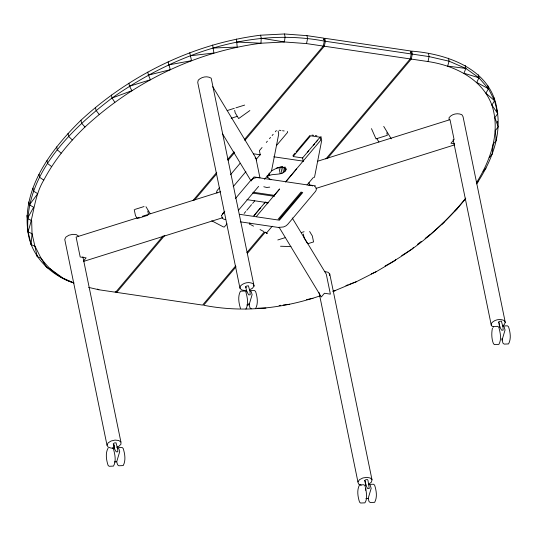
<?xml version="1.0" encoding="UTF-8"?>
<svg xmlns="http://www.w3.org/2000/svg" width="537" height="537" viewBox="0 0 537 537"><rect width="100%" height="100%" fill="white"/><g stroke="black" fill="none" stroke-linecap="round" stroke-linejoin="round"><path stroke-width="0.81" d="M74.046 282.952C60.251 278.931 49.297 269.567 40.953 258.089L37.254 256.652L32.032 233.649L27.937 231.816C21.708 188.044 51.478 149.132 80.973 120.234C130.316 74.609 193.756 43.618 260.599 35.2L261.21 38.181L260.982 43.229C195.448 51.68 133.344 82.255 84.98 127.027C68.803 142.641 54.284 160.16 43.772 180.117C34.16 196.018 33.979 214.773 27.937 231.816C31.052 256.303 50.686 275.447 73.542 282.831M73.542 282.798L62.896 278.079L50.149 268.856L46.753 267.574L40.953 258.089L35.026 246.235L31.092 244.61L32.032 233.649L31.663 220.579L27.461 218.512L26.85 215.525M27.937 231.816C24.105 174.948 70.374 129.766 112.038 98.029C172.854 55.271 249.41 26.662 324.328 41.114L323.274 46.068L244.328 139.667M476.634 183.882C490.758 162.53 501.625 136.579 497.134 110.548C491.939 69.313 447.677 53.935 411.704 51.136L410.624 52.418M492.416 328.107C491.415 333.229 491.516 338.8 493.436 343.693L494.49 344.62L498.846 344.432C501.82 339.303 500.262 332.692 498.813 327.261L497.765 326.335L493.409 326.523M314.474 177.465L321.717 140.372L320.898 136.391M261.21 38.181L284.429 41.967L306.513 43.591L307.567 38.63L306.956 35.65L284.462 33.972L260.599 35.2M244.838 140.459L324.321 46.222L325.375 41.268L324.764 38.281L410.657 50.981L411.268 53.962L410.214 58.922L325.865 158.932M327.456 158.442L411.261 59.077L412.315 54.116L411.704 51.136M411.261 59.077L428.023 61.554L429.076 56.593L428.466 53.613M246.678 290.383L245.073 290.624L241.677 289.946L239.965 288.194L240.489 285.926C243.751 282.637 249.396 281.368 253.43 283.966L254.048 286.06L252.43 288.315L249.752 289.678M329.416 275.528L329.765 274.011L328.053 272.259L324.657 271.581M329.765 274.011L372 479.783L371.483 482.051L368.892 484.112M270.97 179.821L267.439 177.217L267.654 176.277L269.715 175.284C274.602 173.458 283.57 175.659 286.046 169.605L285.744 168.115M116.697 461.766L119.697 451.657L118.805 448.603L117.556 447.65L122.107 447.489L123.161 448.415C124.899 453.752 126.014 460.478 123.195 465.586L118.838 465.774L117.59 464.82L116.697 461.766L114.401 461.901M365.348 490.281L365.811 488.724L364.918 485.67L363.864 484.743L359.508 484.931C356.689 490.039 357.803 496.765 359.542 502.102L360.596 503.028L364.945 502.84C367.657 498.712 366.355 493.315 365.811 488.724M368.16 498.511L371.161 488.408L370.268 485.347L369.02 484.394L373.571 484.233L374.625 485.159C376.363 490.503 377.477 497.222 374.658 502.33L370.302 502.525L369.053 501.565L368.16 498.511L365.865 498.645M502.055 340.102L505.055 329.993L504.162 326.939L502.914 325.986L507.472 325.825L508.519 326.751C510.264 332.088 511.372 338.813 508.552 343.922L504.196 344.11L502.947 343.156L501.84 338.632M476.527 182.593C490.798 159.959 500.679 131.572 491.879 105.084C482.172 78.697 454.248 65.42 428.023 61.554M465.217 65.447L465.834 68.434L464.008 73.24L478.923 77.778L488.422 88.699L494.584 100.734L497.745 113.535L494.872 117.67L498.215 126.833L495.242 130.739L496.282 140.446L493.268 144.104L492.167 154.22L489.173 157.63M478.313 74.791L478.923 77.778L476.755 82.463L488.422 88.699L485.951 93.23L494.584 100.734L491.879 105.084L497.745 113.535M114.415 447.898L111.233 448.127L108.172 447.14L106.997 445.2L108.078 442.911L111.072 441.011L115.032 440.092L118.697 440.461L120.906 441.985L120.959 444.186L118.831 446.368L116.657 447.254M449.127 119.865L449.073 117.663C451.946 113.864 457.605 112.75 461.86 114.71L463.035 116.65L505.277 322.422L504.196 324.704L502.397 325.845M251.363 180.942L252.101 179.418L254.108 178.15L256.753 177.552L259.19 177.801M27.461 218.512L33.636 207.215L29.401 204.899L28.783 201.919M108.044 448.187C105.225 453.295 106.339 460.021 108.078 465.357L109.132 466.284L113.488 466.096C116.462 460.961 114.905 454.356 113.455 448.925L112.401 447.999M245.899 309.111C248.873 303.976 247.315 297.37 245.865 291.933L244.812 291.014L240.455 291.202C237.636 296.31 238.75 303.029 240.489 308.372M255.605 308.6C258.425 303.492 257.31 296.766 255.572 291.43L254.518 290.504L249.967 290.665L251.215 291.618L252.108 294.672L249.108 304.781L250 307.835L251.249 308.788M361.206 485.28L358.541 484.012L357.924 481.917L359.542 479.655L362.884 477.957L366.892 477.346L370.288 478.031L372 479.783M29.401 204.899L37.731 193.689L33.516 191.125L32.905 188.145M395.782 259.626L394.99 260.633L376.477 271.554L356.581 281.63L333.061 291.43M83.497 260.969L86.115 257.867L80.194 256.995L76.106 237.092L139.217 217.27M323.677 39.563L324.764 38.281M163.221 235.824L115.643 292.242L98.882 289.765L88.672 287.402M192.964 200.57L216.753 172.364M227.567 159.536L234.058 151.843M115.166 291.719L116.69 292.397L164.812 235.34M194.548 200.079L216.72 173.8M228.077 160.335L234.562 152.642M219.667 187.554L217.512 190.105A6.927 3.712 -11.6 0 0 217.015 193.052M230.44 174.773L240.146 163.268M262.056 147.494L259.405 150.635L260.223 154.616L256.505 159.026M266.298 142.466L267.359 141.204M269.48 138.694L270.541 137.432M272.131 135.546L273.192 134.29M275.313 131.773L276.374 130.518M233.186 186.675L245.899 171.598M276.441 145.594L287.577 132.391L287.382 131.437M222.412 213.988L224.567 211.43M235.347 198.65L250.437 180.761M221.647 215.303L224.788 211.578M226.997 223.855L224.318 227.03L223.311 226.882L211.732 220.788M238.253 210.511L258.619 186.359M264.513 179.371L271.487 171.108L278.723 134.015L278.106 130.988M244.134 213.437L245.724 211.551M246.785 210.296L251.558 204.637M252.618 203.382L254.739 200.865M292.927 155.589L295.048 153.079M296.109 151.817L309.896 135.472M253.806 215.787L265.473 201.959M302.593 157.945L320.092 137.197L310.621 135.801L293.121 156.542L302.593 157.945L303.217 160.972M254.082 215.612L260.445 208.067M264.157 203.671L265.218 202.415M307.647 152.112L308.701 150.857M313.474 145.198L314.534 143.936M316.125 142.05L317.716 140.164M250.712 223.217L249.651 224.479L249.343 222.962M256.545 216.304L279.535 189.051M285.456 182.03L320.717 140.224L320.092 137.197M279.629 189.084L274.333 195.367L253.149 192.239M285.993 181.546L296.592 168.98M235.568 265.99L202.583 305.09L116.69 292.397M246.919 252.524L264.224 232.011M236.072 266.782L203.63 305.244C242.388 312.87 282.717 308.647 319.931 295.921M247.429 253.323L265.271 232.165M272.205 226.252L266.305 233.239L267.312 233.387L265.137 232.246M278.099 219.257L301.15 191.931M307.043 184.943L313.474 177.317M279.233 219.25L302.022 192.233M302.747 192.555L279.428 220.204L239.509 214.297M385.069 266.003C416.088 249.081 443.589 225.627 465.754 198.133M441.924 224.285L457.034 208.947L465.686 198.697M413.638 247.322L412.08 249.027L401.716 255.612M483.132 171.202L486.052 168.047M476.413 183.567L478.091 181.828M427.734 236.877L444.099 222.13M454.611 211.35L457.034 208.947M417.477 244.348L421.31 241.382M425.143 238.415L429.62 234.951M246.859 291.806L245.631 286.792L246.752 285.986L248.443 285.825L250.02 291.719L250.222 294.813L248.638 294.853L246.503 290.846M499.43 324.314L499.806 327.127L498.578 322.119L499.699 321.314L501.39 321.146L502.974 327.04L503.176 330.134L501.592 330.174L499.45 326.167L499.289 323.724M364.683 480.528L365.804 479.722L367.489 479.554L367.952 480.32L369.275 488.542L367.691 488.589L365.912 485.535L365.341 481.32L364.683 480.528L365.912 485.535L365.623 483.428M249.873 110.548L238.663 118.57L235.186 112.824L234.676 110.327M271.749 170.753C275.656 168.692 281.71 164.839 285.785 168.645L286.046 169.605M371.221 273.951L376.477 271.554M276.562 168.088L281.858 166.819M345.942 285.603L348.224 284.751M349.741 284.187L356.581 281.63M111.428 95.042L112.038 98.029L131.914 90.686L129.498 86.229L128.887 83.242M227.144 110.575L234.313 108.326M235.904 107.823L244.657 105.077M231.172 118.274L237.381 116.321M134.988 209.396L144.057 206.544M142.412 216.27L220.7 191.682M317.394 161.308L450.006 119.664L454.094 139.56L450.952 143.285L454.651 143.829M147.85 215.27L137.271 218.593L135.458 215.599L134.237 209.631M83.779 261.344L222.781 217.686M316.273 188.319L454.477 144.909M277.81 239.958L284.972 237.71M301.687 232.461L304.076 231.709M129.498 86.229L150.434 79.765L148.407 75.126L147.789 72.139M333 291.329L335.377 290.638M148.407 75.126L170.323 69.689L168.108 61.909M269.715 187.124L266.708 187.487L263.795 186.735M306.506 299.639L312.984 298.297M168.725 64.896L191.534 60.681L189.762 52.78M190.38 55.767L213.921 53.015L212.618 45.034M279.106 305.479L280.737 305.291M283.174 305.009L289.678 304.264M246.812 304.915L249.108 304.781L248.893 303.311M213.229 48.015L237.226 47.055L236.387 39.026M257.753 308.191L265.922 308.09M308.842 185.339L311.413 185.372L312.588 185.943M280.502 246.235L290.98 246.59M236.998 42.014L260.982 43.229L284.429 41.967L285.08 36.952L284.462 33.972M478.923 77.778L465.834 68.434L447.657 66.098L449.1 61.205L448.482 58.218M306.956 35.65L323.717 38.127L324.328 41.114M325.375 41.268L411.268 53.962M412.315 54.116L429.076 56.593L449.1 61.205L465.834 68.434M306.513 43.591L323.274 46.068M324.321 46.222L410.214 58.922M279.321 130.249L280.932 130.484M282.549 130.726L284.16 130.961M312.037 135.082L313.648 135.324M315.259 135.559L316.87 135.801M260.546 154.837L254.766 153.985A6.927 3.712 -11.6 0 0 253.524 153.884M273.769 156.791L303.512 161.187M315.42 185.849L309.493 184.976L309.003 182.587M259.666 177.861L312.547 185.681M252.531 193.072L274.528 196.32M246.98 199.65L268.46 202.825M240.314 221.821L278.32 227.44L283.523 226.956L285.865 225.923L287.55 224.54L315.575 191.313L316.34 189.796L316.071 188.373L315.877 187.42L314.608 186.305M225.439 219.62L223.379 218.995L222.11 217.881L221.647 215.505M97.365 289.087L98.882 289.765M250.658 224.627L253.551 226.151M260.069 229.574L263.687 231.481M43.772 180.117L39.631 177.304L39.013 174.317M453.161 139.539L491.362 325.637L493.57 327.161M78.671 236.213L76.462 234.689L72.797 234.327L68.837 235.24L65.836 237.139L64.755 239.428L106.997 445.2M255.102 157.905L256.565 158.925L256.579 160.395M51.612 166.591L47.592 163.517L46.981 160.529M61.151 153.179L57.291 149.857L56.68 146.87M72.294 139.969L68.642 136.398L68.031 133.411M84.98 127.027L81.584 123.215L80.973 120.234M498.578 322.119L499.235 322.912M245.631 286.792L246.288 287.584M99.17 114.441L96.063 110.394L95.445 107.413M112.038 98.029L114.824 102.292M505.277 322.422L504.095 320.475C499.84 318.522 494.181 319.629 491.315 323.428L491.362 325.637M383.733 126.417L391.258 138.835M376.773 138.506L378.914 142.05M309.627 231.487L312.333 235.958L313.561 241.925L307.667 243.778L304.184 238.032L303.371 234.051M212.733 86.685L255.854 157.905L259.942 177.801L254.014 176.928L250.873 180.647L222.412 133.646M292.229 217.968L326.295 274.232L330.383 294.128L324.455 293.256L321.314 296.981L279.052 227.185M145.983 206.758L150.165 213.659M371.476 128.638L375.994 138.875L387.331 135.311L386.821 132.82M27.32 228.829L30.28 240.831M493.973 97.747L494.584 100.734M487.811 85.712L488.422 88.699M495.973 138.955L496.282 140.446M319.052 292.544L357.924 481.917M284.979 166.913L285.744 170.645M283.992 167.182L284.912 171.659M282.402 166.591L283.623 172.558M280.777 167.289L282.006 173.256M278.978 167.719L280.207 173.686M269.259 173.048L269.715 175.284M268.581 174.001L268.889 175.492M267.46 176.102L267.768 177.593M267.131 175.727L267.439 177.217M266.842 202.214L267.151 203.731M254.048 286.06L211.189 78.194C207.161 75.603 201.516 76.872 198.247 80.154L197.73 82.423L239.965 288.194M147.789 211.048L148.44 214.236M82.879 256.713L120.906 441.985M36.952 255.156L37.254 256.652M30.481 241.63L31.092 244.61M114.066 445.978L113.878 444.569L114.448 448.791L116.234 451.839L117.811 451.798L117.616 448.704L116.032 442.81L114.341 442.971L113.22 443.784L114.448 448.791L114.26 447.388M497.134 110.548L497.188 112.213M497.517 121.355L497.577 123.02"/></g></svg>
